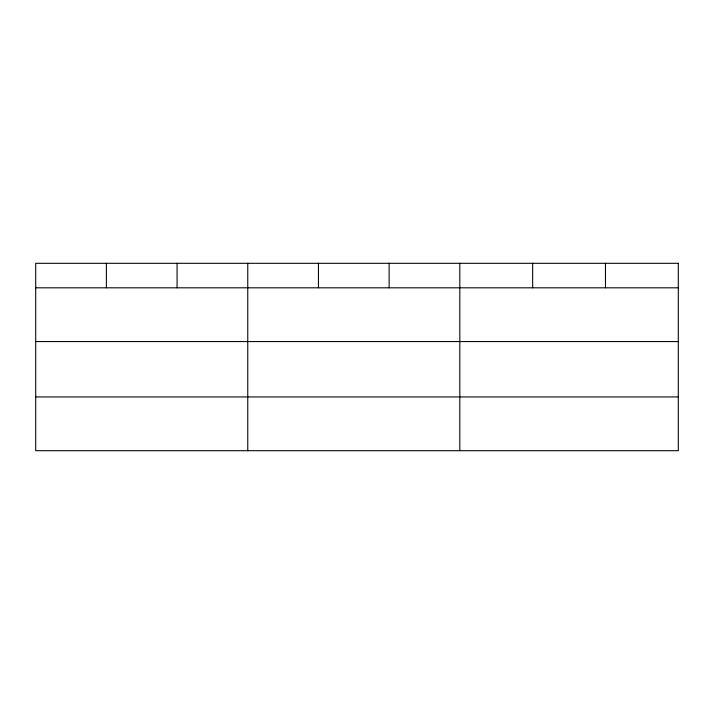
<?xml version="1.0" encoding="UTF-8"?>
<svg xmlns="http://www.w3.org/2000/svg" width="714" height="714" viewBox="0 0 714 714"><rect width="100%" height="100%" fill="white"/><g stroke="black" fill="none" stroke-linecap="round" stroke-linejoin="round"><path stroke-width="1.07" d="M35.7 287.813L678.3 287.813M35.7 341.56L678.3 341.56M35.7 396.939L678.3 396.939M605.472 263.305L605.472 287.813M532.644 263.305L532.644 287.813M459.816 263.305L459.816 450.695M389.13 263.305L389.13 287.813M318.444 263.305L318.444 287.813M247.758 263.305L247.758 450.695M177.072 263.305L177.072 287.813M106.386 263.305L106.386 287.813M678.3 263.305L35.7 263.305L35.7 450.695L678.3 450.695L678.3 263.305"/></g></svg>
